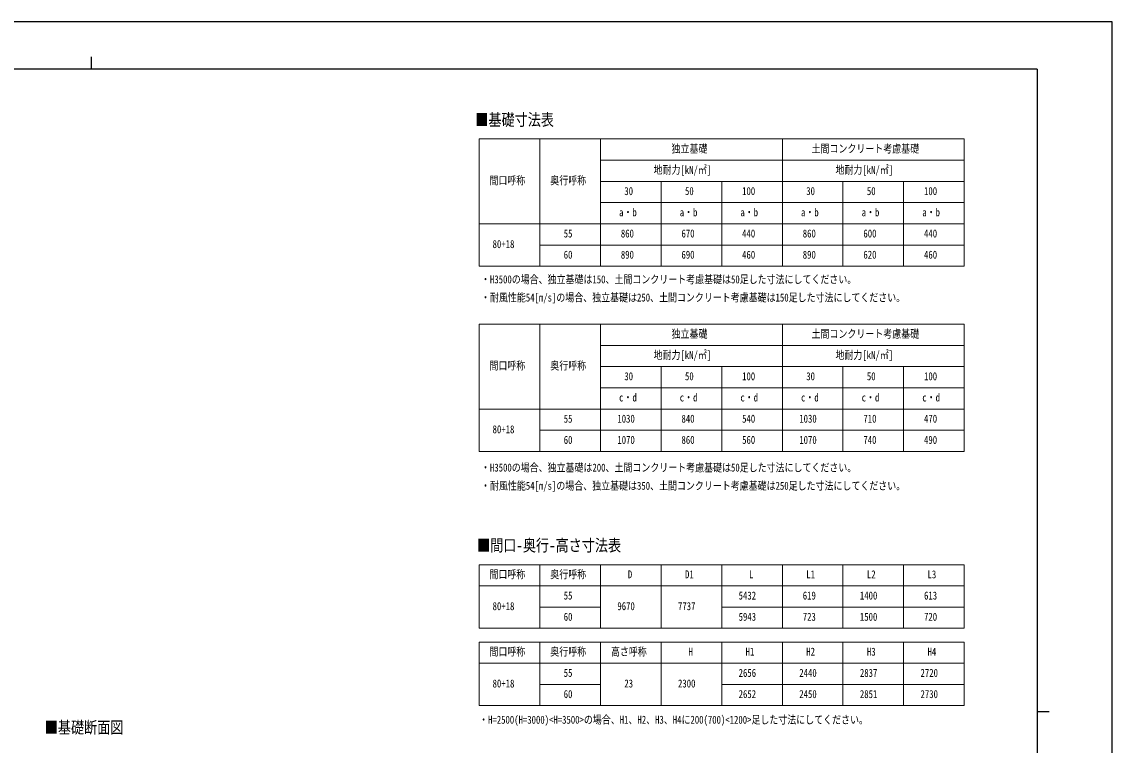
# Model space of a CAD drawing. Units: millimetres, scale not verified. Extents: x -16820 to 16820, y -11880 to 11880.
# Drawn here: x -1163 to 16820, y -58 to 11880 of the extents above; entities that cross this region are included whole.
import ezdxf
from ezdxf.enums import TextEntityAlignment as Align

# ---------------------------------------------------------------- set-up
doc = ezdxf.new("R2010")
doc.units = ezdxf.units.MM
doc.header["$LTSCALE"] = 50
doc.layers.add('0-1_TABLE1', color=7, linetype='Continuous', lineweight=18)
doc.layers.add('0-2_USER1', color=3, linetype='Continuous')
doc.layers.add('0-7_YKK_ZWAK', color=7, linetype='Continuous')
doc.styles.add('ＭＳ ゴシック', font='')
doc.styles.get('ＭＳ ゴシック').set_extended_font_data('MS Gothic')

msp = doc.modelspace()

# ---------------------------------------------------------------- linework, layer by layer
at = {"layer": '0-1_TABLE1'}
for p, q in [((6380.08, 9946), (14380.08, 9946)), ((6380.08, 9946), (6380.08, 7846)), ((7380.08, 9946), (7380.08, 7846)), ((8380.08, 9946), (8380.08, 7846)), ((11380.08, 9946), (11380.08, 7846)), ((14380.08, 9946), (14380.08, 7846)), ((8380.08, 9596), (14380.08, 9596)), ((8380.08, 9246), (14380.08, 9246)), ((9380.08, 9246), (9380.08, 7846)), ((10380.08, 9246), (10380.08, 7846)), ((12380.08, 9246), (12380.08, 7846)), ((13380.08, 9246), (13380.08, 7846)), ((8380.08, 8896), (14380.08, 8896)), ((6380.08, 8546), (14380.08, 8546)), ((7380.08, 8196), (14380.08, 8196)), ((6380.08, 6890), (14380.08, 6890)), ((6380.08, 6890), (6380.08, 4790)), ((7380.08, 6890), (7380.08, 4790)), ((8380.08, 6890), (8380.08, 4790)), ((11380.08, 6890), (11380.08, 4790)), ((14380.08, 6890), (14380.08, 4790)), ((8380.08, 6540), (14380.08, 6540)), ((8380.08, 6190), (14380.08, 6190)), ((9380.08, 6190), (9380.08, 4790)), ((10380.08, 6190), (10380.08, 4790)), ((12380.08, 6190), (12380.08, 4790)), ((13380.08, 6190), (13380.08, 4790)), ((8380.08, 5840), (14380.08, 5840)), ((6380.08, 5490), (14380.08, 5490)), ((7380.08, 5140), (14380.08, 5140)), ((6380.08, 2921), (14380.08, 2921)), ((6380.08, 2921), (6380.08, 1871)), ((7380.08, 2921), (7380.08, 1871)), ((8380.08, 2921), (8380.08, 1871)), ((9380.08, 2921), (9380.08, 1871)), ((10380.08, 2921), (10380.08, 1871)), ((11380.08, 2921), (11380.08, 1871)), ((12380.08, 2921), (12380.08, 1871)), ((13380.08, 2921), (13380.08, 1871)), ((14380.08, 2921), (14380.08, 1871)), ((6380.08, 2571), (14380.08, 2571)), ((7380.08, 2221), (8380.08, 2221)), ((10380.08, 2221), (14380.08, 2221)), ((6380.08, 1871), (14380.08, 1871)), ((6380.08, 1645), (14380.08, 1645)), ((6380.08, 1645), (6380.08, 595)), ((7380.08, 1645), (7380.08, 595)), ((8380.08, 1645), (8380.08, 595)), ((9380.08, 1645), (9380.08, 595)), ((10380.08, 1645), (10380.08, 595)), ((11380.08, 1645), (11380.08, 595)), ((12380.08, 1645), (12380.08, 595)), ((13380.08, 1645), (13380.08, 595)), ((14380.08, 1645), (14380.08, 595)), ((6380.08, 1295), (14380.08, 1295)), ((7380.08, 945), (8380.08, 945)), ((10380.08, 945), (14380.08, 945)), ((6380.08, 595), (14380.08, 595))]:
    msp.add_line(p, q, dxfattribs=at)
for points in [[(6380.08, 7846), (7380.08, 7846), (14380.08, 7846)], [(6380.08, 4790), (7380.08, 4790), (14380.08, 4790)]]:
    msp.add_lwpolyline(points, dxfattribs=at)
at = {"layer": '0-7_YKK_ZWAK'}
for p, q in [((-19.92, 11300), (-19.92, 11100)), ((15580.08, 11100), (-15619.92, 11100)), ((15580.08, 11100), (15580.08, -10100)), ((15580.08, 500), (15780.08, 500))]:
    msp.add_line(p, q, dxfattribs=at)
msp.add_lwpolyline([(-16820, -11880), (16820, -11880), (16820, 11880), (-16820, 11880)], close=True, dxfattribs=at)

# ---------------------------------------------------------------- texts
at = {"layer": '0-1_TABLE1', "style": 'ＭＳ ゴシック', "width": 0.8}
for s, p in [('独立基礎', (9553.68, 9681)), ('土間コンクリート考慮基礎', (11862.48, 9681)), ('地耐力[kN/㎡]', (9256.08, 9331)), ('地耐力[kN/㎡]', (12256.08, 9331)), ('間口呼称', (6548.88, 9156)), ('奥行呼称', (7553.68, 9156)), ('30', (8774.48, 8981)), ('50', (9774.48, 8981)), ('100', (10716.88, 8981)), ('30', (11774.48, 8981)), ('50', (12774.48, 8981)), ('100', (13716.88, 8981)), ('a・b', (8688.08, 8631)), ('a・b', (9688.08, 8631)), ('a・b', (10688.08, 8631)), ('a・b', (11688.08, 8631)), ('a・b', (12688.08, 8631)), ('a・b', (13688.08, 8631)), ('80+18', (6601.68, 8106)), ('55', (7774.48, 8281)), ('860', (8716.88, 8281)), ('670', (9716.88, 8281)), ('440', (10716.88, 8281)), ('860', (11716.88, 8281)), ('600', (12716.88, 8281)), ('440', (13716.88, 8281)), ('60', (7774.48, 7931)), ('890', (8716.88, 7931)), ('690', (9716.88, 7931)), ('460', (10716.88, 7931)), ('890', (11716.88, 7931)), ('620', (12716.88, 7931)), ('460', (13716.88, 7931)), ('独立基礎', (9553.68, 6625)), ('土間コンクリート考慮基礎', (11862.48, 6625)), ('地耐力[kN/㎡]', (9256.08, 6275)), ('地耐力[kN/㎡]', (12256.08, 6275)), ('間口呼称', (6548.88, 6100)), ('奥行呼称', (7553.68, 6100)), ('30', (8774.48, 5925)), ('50', (9774.48, 5925)), ('100', (10716.88, 5925)), ('30', (11774.48, 5925)), ('50', (12774.48, 5925)), ('100', (13716.88, 5925)), ('c・d', (8688.08, 5575)), ('c・d', (9688.08, 5575)), ('c・d', (10688.08, 5575)), ('c・d', (11688.08, 5575)), ('c・d', (12688.08, 5575)), ('c・d', (13688.08, 5575)), ('1030', (8659.28, 5225)), ('840', (9716.88, 5225)), ('540', (10716.88, 5225)), ('1030', (11659.28, 5225)), ('710', (12716.88, 5225)), ('470', (13716.88, 5225)), ('80+18', (6601.68, 5050)), ('55', (7774.48, 5225)), ('60', (7774.48, 4875)), ('1070', (8659.28, 4875)), ('860', (9716.88, 4875)), ('560', (10716.88, 4875)), ('1070', (11659.28, 4875)), ('740', (12716.88, 4875)), ('490', (13716.88, 4875)), ('間口呼称', (6548.88, 2656)), ('奥行呼称', (7553.68, 2656)), ('D', (8832.08, 2656)), ('D1', (9774.48, 2656)), ('L', (10832.08, 2656)), ('L1', (11774.48, 2656)), ('L2', (12774.48, 2656)), ('L3', (13774.48, 2656)), ('55', (7774.48, 2306)), ('5432', (10659.28, 2306)), ('619', (11716.88, 2306)), ('1400', (12659.28, 2306)), ('613', (13716.88, 2306)), ('80+18', (6601.68, 2131)), ('9670', (8659.28, 2131)), ('7737', (9659.28, 2131)), ('60', (7774.48, 1956)), ('5943', (10659.28, 1956)), ('723', (11716.88, 1956)), ('1500', (12659.28, 1956)), ('720', (13716.88, 1956)), ('間口呼称', (6548.88, 1380)), ('奥行呼称', (7553.68, 1380)), ('高さ呼称', (8553.68, 1380)), ('H', (9832.08, 1380)), ('H1', (10774.48, 1380)), ('H2', (11774.48, 1380)), ('H3', (12774.48, 1380)), ('H4', (13774.48, 1380)), ('55', (7774.48, 1030)), ('2656', (10659.28, 1030)), ('2440', (11659.28, 1030)), ('2837', (12659.28, 1030)), ('2720', (13659.28, 1030)), ('80+18', (6601.68, 855)), ('23', (8774.48, 855)), ('2300', (9659.28, 855)), ('60', (7774.48, 680)), ('2652', (10659.28, 680)), ('2450', (11659.28, 680)), ('2851', (12659.28, 680)), ('2730', (13659.28, 680))]:
    msp.add_text(s, height=132, dxfattribs=at).set_placement(p, align=Align.BOTTOM_LEFT)
at = {"layer": '0-2_USER1', "style": 'ＭＳ ゴシック', "width": 0.8}
for s, height, p in [('■基礎寸法表', 197.9, (6317.23, 10106.45)), ('・H3500の場合、独立基礎は150、土間コンクリート考慮基礎は50足した寸法にしてください。', 132, (6410.66, 7524.1)), ('・耐風性能54[m/s]の場合、独立基礎は250、土間コンクリート考慮基礎は150足した寸法にしてください。', 132, (6410.66, 7224.1)), ('・H3500の場合、独立基礎は200、土間コンクリート考慮基礎は50足した寸法にしてください。', 132, (6410.66, 4417.85)), ('・耐風性能54[m/s]の場合、独立基礎は350、土間コンクリート考慮基礎は250足した寸法にしてください。', 132, (6410.66, 4117.85)), ('■間口-奥行-高さ寸法表', 197.9, (6345.7, 3082.59)), ('■基礎断面図', 197.9, (-783.55, 77.3)), ('・H=2500(H=3000)<H=3500>の場合、H1、H2、H3、H4に200(700)<1200>足した寸法にしてください。', 132, (6379.14, 256.67))]:
    msp.add_text(s, height=height, dxfattribs=at).set_placement(p, align=Align.BOTTOM_LEFT)

doc.saveas('drawing.dxf')
